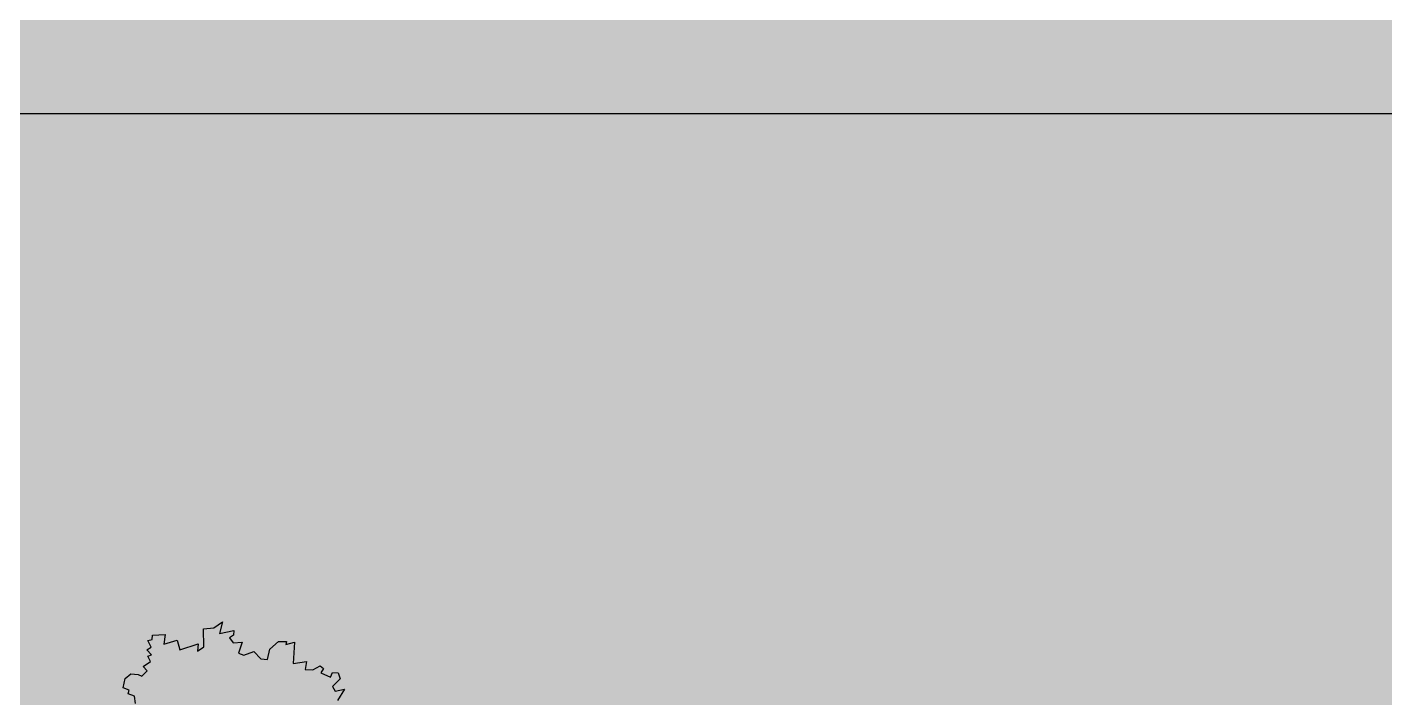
# Model space of a CAD drawing. Header units: inches. Extents: x 11.9 to 85.3, y 21.1 to 37.4.
# Drawn here: x 54.617 to 56.619, y 24.126 to 25.116 of the extents above; entities that cross this region are included whole.
import ezdxf

# ---------------------------------------------------------------- set-up
doc = ezdxf.new("R2010")
doc.units = ezdxf.units.IN
doc.header["$MEASUREMENT"] = 0
doc.layers.add('CAY', color=94, linetype='Continuous')
doc.layers.add('Layer1', color=7, linetype='Continuous')

# ---------------------------------------------------------------- blocks, each defined once
blk = doc.blocks.new('A$C76451831')
at = {"layer": 'CAY'}
blk.add_lwpolyline([(4270.8, 1937.2), (4267.7, 1961.4), (4246.6, 1968.8), (4250.8, 1981.5), (4230.8, 1988.9), (4237.1, 2019.4), (4256.1, 2035.3), (4280.3, 2033.1), (4291.9, 2026.8), (4309.9, 2044.7), (4296.2, 2058.5), (4320.4, 2075.3), (4312, 2093.3), (4323.6, 2097.5), (4308.8, 2113.3), (4322.5, 2122.8), (4312, 2143.9), (4325.7, 2148.1), (4326.7, 2161.8), (4368.9, 2163.9), (4363.7, 2132.3), (4408, 2146), (4416.4, 2113.3), (4476.5, 2133.3), (4474.4, 2109.1), (4495.5, 2123.9), (4494.4, 2182.9), (4528.2, 2186.1), (4556.7, 2206.1), (4547.2, 2167.1), (4594.6, 2177.6), (4593.6, 2161.8), (4579.9, 2153.4), (4591.5, 2136.5), (4622.1, 2138.6), (4609.4, 2102.8), (4627.3, 2096.4), (4660, 2108), (4683.2, 2083.8), (4704.3, 2081.7), (4712.8, 2115.4), (4741.2, 2140.7), (4767.6, 2140.7), (4765.5, 2131.2), (4794, 2138.6), (4788.7, 2069), (4833, 2075.3), (4828.8, 2049), (4854.1, 2047.9), (4878.3, 2061.6), (4888.9, 2052.1), (4880.5, 2038.4), (4912.1, 2023.7), (4918.4, 2039.5), (4937.4, 2038.4), (4943.7, 2018.4), (4918.4, 1993.1), (4926.9, 1978.3), (4957.4, 1984.6), (4935.3, 1946.7)], dxfattribs=at)

msp = doc.modelspace()

# ---------------------------------------------------------------- hatches: boundary and pattern name
at = {"true_color": 0x636466}
h = msp.add_hatch(color=251, dxfattribs=at)
h.dxf.hatch_style = 1
edge = h.paths.add_edge_path()
edge.add_line((63.2701, 27.4271), (19.2205, 27.4271))
edge.add_line((19.2205, 27.4271), (19.2205, 24.9886))
edge.add_line((19.2205, 24.9886), (34.5109, 24.9886))
edge.add_spline(control_points=[(34.5109, 24.9886), (35.9914, 25.1351), (36.9032, 24.9886)], knot_values=[5.091487, 5.091487, 5.091487, 5.991182, 5.991182, 5.991182], weights=[0.915734, 0.807079, 0.890652], degree=2, periodic=0)
edge.add_line((36.9032, 24.9886), (63.2701, 24.9886))
edge.add_line((63.2701, 24.9886), (63.2701, 27.4271))
h.paths.add_polyline_path([(27.7206, 26.9316), (31.5651, 26.9316), (63.0612, 26.9316), (63.0612, 25.1394), (19.4696, 25.1394), (19.4696, 25.1837), (19.4696, 26.9316)], flags=16)
at = {"layer": 'Layer1', "true_color": 0x939598}
h = msp.add_hatch(color=252, dxfattribs=at)
h.dxf.hatch_style = 1
h.paths.add_polyline_path([(63.3723, 24.9691), (63.3723, 24.9886), (63.2701, 24.9886), (19.2205, 24.9886), (19.2205, 25.0924), (18.8839, 24.5256), (18.8823, 24.1183), (61.4586, 24.0875)])

# ---------------------------------------------------------------- linework, layer by layer
msp.add_lwpolyline([(72.3212, 24.448), (67.7073, 24.448), (67.7073, 24.0633), (67.7073, 27.4286), (63.2701, 27.4271), (19.2205, 27.4271), (19.2205, 24.9886), (63.2701, 24.9886), (63.2701, 27.4271)])
msp.add_lwpolyline([(72.3212, 24.448), (67.7073, 24.448), (67.7073, 24.0633), (67.7073, 27.4286), (63.2701, 27.4271), (19.2205, 27.4271), (19.2205, 24.9886), (63.2701, 24.9886), (63.2701, 27.4271)])
at = {"layer": 'Layer1'}
msp.add_line((19.2205, 24.9886), (63.2701, 24.9886), dxfattribs=at)
msp.add_lwpolyline([(18.8824, 24.1319), (18.8839, 24.5256), (19.2205, 25.0924), (19.2205, 24.9886), (63.2701, 24.9886)], dxfattribs=at)
msp.add_lwpolyline([(18.8824, 24.1319), (18.8839, 24.5256), (19.2205, 25.0924), (19.2205, 24.9886), (63.2701, 24.9886)], dxfattribs=at)

# ---------------------------------------------------------------- block references
at = {"layer": 'CAY', "xscale": 0.0004489089019145984, "yscale": 0.0004489089019145984, "zscale": 0.0004489089019145984}
msp.add_blockref('A$C76451831', (52.8595, 23.2479), dxfattribs=at)

doc.saveas('drawing.dxf')
